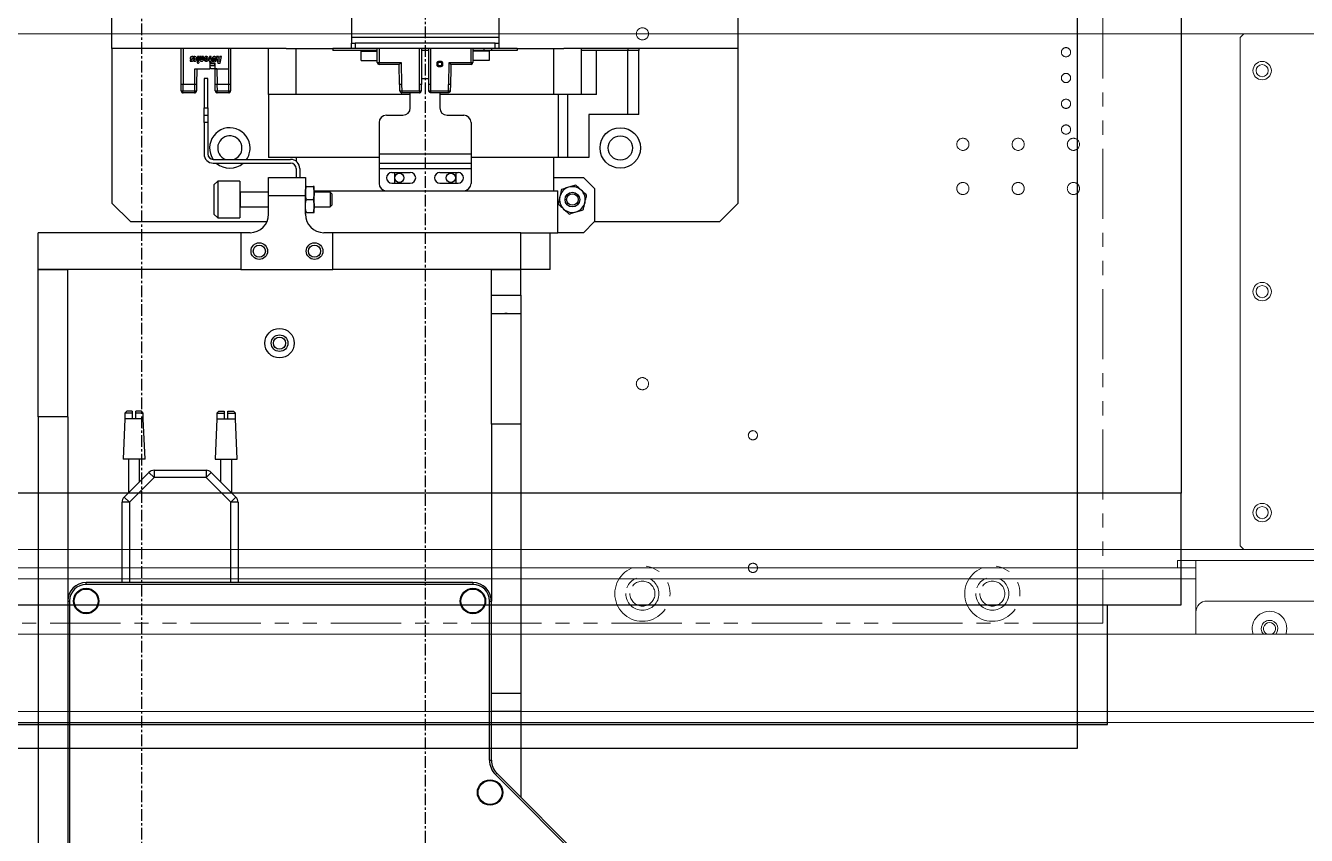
# Model space of a CAD drawing. Extents: x 500 to 100500, y -14500 to 21140.
# Drawn here: x 8482.8 to 8830.5, y -2721.7 to -2501.9 of the extents above; entities that cross this region are included whole.
import ezdxf

# ---------------------------------------------------------------- set-up
doc = ezdxf.new("R2010")
doc.units = 0
for name, pattern in [('CENTER', [10.16, 6.35, -1.27, 1.27, -1.27]), ('PHANTOM', [12.7, 6.35, -1.27, 1.27, -1.27, 1.27, -1.27]), ('SLD-Solid', [0])]:
    doc.linetypes.add(name, pattern=pattern)
doc.layers.get('0').update_dxf_attribs({"linetype": 'CONTINUOUS'})
for name, color, linetype in [('30', 111, 'CONTINUOUS'), ('Center', 1, 'CENTER'), ('D', 7, 'CONTINUOUS'), ('SLD-0', 7, 'CONTINUOUS')]:
    doc.layers.add(name, color=color, linetype=linetype)
doc.layers.add('MODEL', color=7, linetype='SLD-Solid', lineweight=15)

# ---------------------------------------------------------------- blocks, each defined once
blk = doc.blocks.new('KSLIDER')
at = {"color": 60, "linetype": 'PHANTOM', "lineweight": 18, "ltscale": 3}
for p, q in [((-53457.52, -64866.89, 21.36), (-53457.52, -65071.89, 21.36)), ((-53334.17, -64911.89, 21.36), (-53330.87, -64911.89, 21.36)), ((-53457.52, -65071.89, 21.36), (-52807.52, -65071.89, 21.36))]:
    blk.add_line(p, q, dxfattribs=at)
for centre, radius in [((-53332.52, -64911.89, 21.36), 1.65), ((-53447.52, -64916.89, 21.36), 1.25), ((-53447.52, -64923.89, 21.36), 1.25), ((-53447.52, -64930.89, 21.36), 1.25), ((-53447.52, -64937.89, 21.36), 1.25), ((-53449.52, -64941.89, 21.36), 1.65), ((-53434.52, -64941.89, 21.36), 1.65), ((-53419.52, -64941.89, 21.36), 1.65), ((-53449.52, -64953.89, 21.36), 1.65), ((-53434.52, -64953.89, 21.36), 1.65), ((-53419.52, -64953.89, 21.36), 1.65), ((-53332.52, -65006.89, 21.36), 1.65), ((-53362.52, -65020.89, 21.36), 1.25), ((-53427.52, -65063.89, 21.36), 7.5), ((-53362.52, -65056.89, 21.36), 1.25), ((-53332.52, -65063.89, 21.36), 7.5), ((-53427.52, -65063.89, 21.36), 4.5), ((-53427.52, -65063.89, 21.36), 3.4), ((-53332.52, -65063.89, 21.36), 4.5), ((-53332.52, -65063.89, 21.36), 3.4)]:
    blk.add_circle(centre, radius, dxfattribs=at)
blk = doc.blocks.new('KASDADS')
at = {"layer": 'MODEL', "color": 4}
for p, q in [((-51607.52, -66411.89, 21.36), (-51053.02, -66411.89, 21.36)), ((-51053.02, -66411.89, 21.36), (-51054.02, -66412.89, 21.36)), ((-51054.02, -66412.89, 21.36), (-51054.02, -66550.89, 21.36)), ((-51023.02, -66411.89, 21.36), (-51053.02, -66411.89, 21.36)), ((-51607.52, -66551.89, 21.36), (-51033.02, -66551.89, 21.36)), ((-51054.02, -66550.89, 21.36), (-51053.02, -66551.89, 21.36)), ((-51023.02, -66551.89, 21.36), (-51053.02, -66551.89, 21.36)), ((-51071.02, -66556.89, 21.36), (-51607.52, -66556.89, 21.36)), ((-51033.02, -66554.89, 21.36), (-51071.02, -66554.89, 21.36)), ((-51071.02, -66554.89, 21.36), (-51071.02, -66556.89, 21.36)), ((-51071.02, -66556.89, 21.36), (-51066.02, -66556.89, 21.36)), ((-51066.02, -66568.89, 21.36), (-51066.02, -66554.89, 21.36)), ((-51607.52, -66559.89, 21.36), (-51066.02, -66559.89, 21.36)), ((-50946.52, -66565.89, 21.36), (-51063.02, -66565.89, 21.36)), ((-51066.02, -66568.89, 21.36), (-51066.02, -66574.89, 21.36)), ((-53552.02, -66574.89, 21.36), (-51013.02, -66574.89, 21.36)), ((-53552.02, -66595.89, 21.36), (-51013.02, -66595.89, 21.36)), ((-53552.02, -66598.89, 21.36), (-51013.02, -66598.89, 21.36))]:
    blk.add_line(p, q, dxfattribs=at)
at = {"layer": 'MODEL', "color": 4, "elevation": 21.36, "flags": 128}
for points in [[(-51044.34, -66574.89), (-51043.94, -66574.25), (-51043.77, -66573.39)], [(-51041.56, -66574.89), (-51041.51, -66574.71), (-51041.32, -66573.39)]]:
    blk.add_lwpolyline(points, dxfattribs=at)
at = {"layer": 'MODEL', "color": 4}
for centre, radius in [((-51048.02, -66421.89, 21.36), 2.5), ((-51048.02, -66421.89, 21.36), 1.65), ((-51048.02, -66481.89, 21.36), 2.5), ((-51048.02, -66481.89, 21.36), 1.65), ((-51048.02, -66541.89, 21.36), 2.5), ((-51048.02, -66541.89, 21.36), 1.65)]:
    blk.add_circle(centre, radius, dxfattribs=at)
for centre, radius, start, end in [((-51063.02, -66568.89, 21.36), 3, 90, 180), ((-51046.02, -66573.39, 21.36), 4.7, 0, 198.6115), ((-51046.02, -66573.39, 21.36), 2.25, 0, 221.8103), ((-51046.02, -66573.39, 21.36), 1.65, 294.62, 245.38)]:
    blk.add_arc(centre, radius, start, end, dxfattribs=at)
blk = doc.blocks.new('KJA$C3C655F6F')
at = {"layer": '30', "linetype": 'Continuous', "lineweight": 25}
for p, q in [((-28.26, 291.5), (-28.26, 292)), ((76.74, 292), (-28.26, 292)), ((76.74, 291.5), (-28.26, 291.5)), ((76.74, 292), (76.74, 291.5)), ((-33.26, 287), (-32.76, 287)), ((-33.26, 287), (-33.26, 87.4)), ((-32.76, 287), (-32.76, 87.4)), ((81.24, 243.78), (81.24, 287)), ((81.24, 287), (81.74, 287)), ((81.74, 243.78), (81.74, 287)), ((81.24, 243.78), (81.74, 243.78)), ((82.85, 239.9), (83.21, 240.25)), ((159.28, 164.18), (83.21, 240.25)), ((158.92, 163.82), (82.85, 239.9))]:
    blk.add_line(p, q, dxfattribs=at)
for centre, radius in [((-28.26, 287), 3.45), ((-28.26, 287), 3.25), ((76.74, 287), 3.45), ((76.74, 287), 3.25), ((81.38, 235), 3.45), ((81.38, 235), 3.25)]:
    blk.add_circle(centre, radius, dxfattribs=at)
for centre, radius, start, end in [((-28.26, 287), 5, 90, 180), ((-28.26, 287), 4.5, 90, 180), ((76.74, 287), 5, 0, 90), ((76.74, 287), 4.5, 0, 90), ((86.74, 243.78), 5.5, 180, 225), ((86.74, 243.78), 5, 180, 225)]:
    blk.add_arc(centre, radius, start, end, dxfattribs=at)
blk = doc.blocks.new('KJ특성 TURN')
at = {"layer": 'Center', "ltscale": 0.5}
for p, q in [((9197.78, -70811.09), (9197.78, -71397.09)), ((9120.78, -70830.59), (9120.78, -71399.09))]:
    blk.add_line(p, q, dxfattribs=at)
at = {"layer": 'SLD-0'}
for p, q in [((9177.78, -70930.09), (9177.78, -70941.09)), ((9217.78, -70930.09), (9217.78, -70941.09)), ((9112.78, -70944.09), (9112.78, -70931.09)), ((9282.78, -70944.09), (9282.78, -70931.09)), ((9217.78, -70941.09), (9177.78, -70941.09)), ((9177.78, -70941.09), (9177.78, -70942.59)), ((9217.78, -70941.09), (9217.78, -70942.59)), ((9112.78, -70944.09), (9112.78, -70986.09)), ((9160.09, -70944.09), (9112.78, -70944.09)), ((9131.58, -70953.89), (9131.58, -70944.09)), ((9132.08, -70944.09), (9132.08, -70953.89)), ((9144.48, -70949.59), (9144.48, -70944.09)), ((9144.98, -70944.09), (9144.98, -70953.89)), ((9155.28, -70956.59), (9155.28, -70944.09)), ((9160.09, -70944.09), (9162.78, -70944.09)), ((9162.78, -70956.59), (9162.78, -70944.09)), ((9162.78, -70944.09), (9172.78, -70944.09)), ((9177.78, -70944.09), (9172.78, -70944.09)), ((9172.78, -70944.09), (9172.78, -70944.59)), ((9184.78, -70944.59), (9172.78, -70944.59)), ((9177.78, -70944.09), (9177.78, -70942.59)), ((9177.78, -70942.59), (9178.78, -70942.59)), ((9178.78, -70944.09), (9177.78, -70944.09)), ((9178.78, -70942.59), (9178.78, -70944.09)), ((9216.78, -70942.59), (9178.78, -70942.59)), ((9216.78, -70944.09), (9178.78, -70944.09)), ((9184.78, -70947.89), (9184.78, -70944.09)), ((9185.28, -70944.09), (9185.28, -70947.89)), ((9196.28, -70953.89), (9196.28, -70944.09)), ((9196.78, -70944.09), (9196.78, -70953.89)), ((9198.78, -70944.59), (9196.78, -70944.59)), ((9198.78, -70949.59), (9198.78, -70944.09)), ((9199.28, -70944.09), (9199.28, -70953.89)), ((9210.28, -70947.89), (9210.28, -70944.09)), ((9210.78, -70944.09), (9210.78, -70947.89)), ((9222.78, -70944.59), (9210.78, -70944.59)), ((9213.8, -70944.59), (9213.8, -70944.09)), ((9215.8, -70944.09), (9215.8, -70944.59)), ((9216.78, -70944.09), (9216.78, -70942.59)), ((9216.78, -70942.59), (9217.78, -70942.59)), ((9217.78, -70944.09), (9216.78, -70944.09)), ((9217.78, -70942.59), (9217.78, -70944.09)), ((9222.78, -70944.09), (9217.78, -70944.09)), ((9222.78, -70944.09), (9222.78, -70944.59)), ((9222.78, -70944.09), (9232.78, -70944.09)), ((9232.78, -70956.59), (9232.78, -70944.09)), ((9232.78, -70944.09), (9235.48, -70944.09)), ((9282.78, -70944.09), (9235.48, -70944.09)), ((9240.28, -70956.59), (9240.28, -70944.09)), ((9244.28, -70944.59), (9240.28, -70944.59)), ((9244.28, -70956.59), (9244.28, -70944.59)), ((9252.78, -70944.59), (9244.28, -70944.59)), ((9252.78, -70944.09), (9252.78, -70944.59)), ((9252.78, -70961.99), (9252.78, -70944.59)), ((9255.78, -70944.59), (9252.78, -70944.59)), ((9255.78, -70944.09), (9255.78, -70944.59)), ((9255.78, -70961.99), (9255.78, -70944.59)), ((9282.78, -70986.09), (9282.78, -70944.09)), ((9134.04, -70947.18), (9134.04, -70947.51)), ((9134.9, -70946.7), (9134.9, -70946.32)), ((9135.05, -70946.29), (9135.05, -70946.71)), ((9135.05, -70947.11), (9135.05, -70947.51)), ((9135.96, -70946.29), (9135.96, -70947.47)), ((9136.41, -70946.29), (9135.96, -70946.29)), ((9135.96, -70947.47), (9136.41, -70947.47)), ((9136.41, -70947.47), (9136.41, -70946.29)), ((9137.03, -70946.29), (9136.58, -70946.29)), ((9136.58, -70946.29), (9136.58, -70946.98)), ((9137.03, -70946.91), (9137.03, -70946.29)), ((9137.66, -70946.29), (9137.21, -70946.29)), ((9137.21, -70946.29), (9137.21, -70946.91)), ((9137.66, -70946.98), (9137.66, -70946.29)), ((9139.22, -70947.11), (9139.04, -70947.11)), ((9139.04, -70947.11), (9139.04, -70947.47)), ((9139.04, -70947.47), (9139.22, -70947.47)), ((9139.67, -70946.29), (9139.22, -70946.29)), ((9139.22, -70946.29), (9139.22, -70947.11)), ((9139.22, -70947.47), (9139.22, -70947.79)), ((9139.22, -70947.79), (9139.67, -70947.79)), ((9139.39, -70948.09), (9139.37, -70949.59)), ((9140.77, -70948.09), (9139.39, -70948.09)), ((9139.39, -70948.19), (9139.47, -70948.19)), ((9139.47, -70948.19), (9140.7, -70948.19)), ((9139.48, -70948.69), (9139.47, -70948.19)), ((9139.67, -70947.11), (9139.67, -70946.29)), ((9139.85, -70947.11), (9139.67, -70947.11)), ((9139.67, -70947.79), (9139.67, -70947.47)), ((9139.67, -70947.47), (9139.85, -70947.47)), ((9139.85, -70947.47), (9139.85, -70947.11)), ((9140.03, -70946.79), (9140.03, -70947.48)), ((9140.03, -70947.48), (9140.48, -70947.48)), ((9140.48, -70947.48), (9140.48, -70946.85)), ((9140.66, -70946.85), (9140.66, -70947.48)), ((9140.66, -70947.48), (9141.11, -70947.48)), ((9140.69, -70948.69), (9140.7, -70948.19)), ((9140.7, -70948.19), (9140.77, -70948.19)), ((9140.78, -70949.59), (9140.77, -70948.09)), ((9141.11, -70947.48), (9141.11, -70946.79)), ((9141.66, -70946.29), (9141.17, -70946.29)), ((9141.17, -70946.29), (9141.54, -70948.03)), ((9141.54, -70948.03), (9142.12, -70948.03)), ((9141.69, -70946.51), (9141.66, -70946.29)), ((9142.01, -70946.51), (9141.69, -70946.51)), ((9141.75, -70946.88), (9141.8, -70947.29)), ((9141.95, -70946.88), (9141.75, -70946.88)), ((9141.83, -70947.62), (9141.84, -70947.62)), ((9141.88, -70947.29), (9141.95, -70946.88)), ((9142.05, -70946.29), (9142.01, -70946.51)), ((9142.53, -70946.29), (9142.05, -70946.29)), ((9142.12, -70948.03), (9142.53, -70946.29)), ((9180.43, -70944.84), (9184.78, -70944.84)), ((9180.43, -70947.34), (9180.43, -70944.84)), ((9180.43, -70947.34), (9184.78, -70947.34)), ((9184.78, -70947.89), (9185.28, -70947.89)), ((9185.28, -70947.89), (9191.28, -70947.89)), ((9185.28, -70948.39), (9185.28, -70947.89)), ((9191.28, -70947.89), (9191.38, -70953.89)), ((9201.06, -70948.62), (9201.06, -70947.96)), ((9201.26, -70947.96), (9201.06, -70947.96)), ((9201.26, -70947.96), (9201.26, -70948.62)), ((9201.29, -70947.99), (9201.26, -70947.96)), ((9201.29, -70948.59), (9201.29, -70947.99)), ((9201.46, -70947.56), (9202.11, -70947.56)), ((9201.46, -70947.76), (9201.46, -70947.56)), ((9202.11, -70947.76), (9201.46, -70947.76)), ((9201.46, -70947.76), (9201.48, -70947.79)), ((9201.48, -70947.79), (9202.08, -70947.79)), ((9202.08, -70947.79), (9202.11, -70947.76)), ((9202.11, -70947.76), (9202.11, -70947.56)), ((9202.31, -70947.96), (9202.28, -70947.99)), ((9202.28, -70947.99), (9202.28, -70948.59)), ((9202.51, -70947.96), (9202.31, -70947.96)), ((9202.31, -70948.62), (9202.31, -70947.96)), ((9202.51, -70947.96), (9202.51, -70948.62)), ((9204.19, -70953.89), (9204.29, -70947.89)), ((9204.29, -70947.89), (9210.28, -70947.89)), ((9210.28, -70947.89), (9210.78, -70947.89)), ((9210.28, -70947.89), (9210.28, -70948.39)), ((9215.14, -70944.84), (9210.78, -70944.84)), ((9215.14, -70947.34), (9210.78, -70947.34)), ((9215.14, -70944.84), (9215.14, -70947.34)), ((9135.25, -70953.89), (9135.28, -70949.59)), ((9135.28, -70949.59), (9139.37, -70949.59)), ((9135.78, -70949.59), (9135.75, -70953.89)), ((9139.48, -70949.09), (9139.38, -70949.09)), ((9139.48, -70948.69), (9140.69, -70948.69)), ((9140.68, -70949.59), (9139.49, -70949.59)), ((9140.78, -70949.09), (9140.68, -70949.09)), ((9140.78, -70949.59), (9140.68, -70949.59)), ((9141.28, -70949.59), (9140.78, -70949.59)), ((9140.78, -70949.59), (9141.28, -70949.59)), ((9140.82, -70953.89), (9140.78, -70949.59)), ((9140.78, -70949.59), (9140.78, -70949.59)), ((9141.28, -70949.59), (9144.48, -70949.59)), ((9141.28, -70949.59), (9141.32, -70953.89)), ((9144.48, -70953.89), (9144.48, -70949.59)), ((9190.78, -70948.39), (9185.28, -70948.39)), ((9190.88, -70953.89), (9190.78, -70948.39)), ((9198.78, -70953.89), (9198.78, -70949.59)), ((9201.26, -70948.62), (9201.06, -70948.62)), ((9201.26, -70948.62), (9201.29, -70948.59)), ((9201.49, -70948.79), (9201.46, -70948.82)), ((9201.46, -70949.02), (9201.46, -70948.82)), ((9201.46, -70948.82), (9202.11, -70948.82)), ((9202.11, -70949.02), (9201.46, -70949.02)), ((9202.08, -70948.79), (9201.49, -70948.79)), ((9202.11, -70948.82), (9202.08, -70948.79)), ((9202.11, -70949.02), (9202.11, -70948.82)), ((9202.28, -70948.59), (9202.31, -70948.62)), ((9202.51, -70948.62), (9202.31, -70948.62)), ((9204.76, -70949.59), (9204.69, -70953.89)), ((9204.78, -70948.39), (9204.76, -70949.59)), ((9210.28, -70948.39), (9204.78, -70948.39)), ((9132.08, -70953.89), (9131.58, -70953.89)), ((9131.58, -70955.59), (9131.58, -70953.89)), ((9132.05, -70953.89), (9132.05, -70955.59)), ((9135.25, -70953.89), (9132.08, -70953.89)), ((9135.26, -70955.59), (9135.28, -70953.89)), ((9135.75, -70953.89), (9135.73, -70955.59)), ((9138.78, -70952.19), (9137.78, -70952.19)), ((9137.78, -70952.19), (9137.78, -70960.19)), ((9138.78, -70960.19), (9138.78, -70952.19)), ((9140.84, -70955.59), (9140.82, -70953.89)), ((9141.29, -70953.89), (9141.31, -70955.59)), ((9144.48, -70953.89), (9141.32, -70953.89)), ((9144.98, -70953.89), (9144.48, -70953.89)), ((9144.51, -70955.59), (9144.51, -70953.89)), ((9144.98, -70953.89), (9144.98, -70955.59)), ((9190.96, -70955.6), (9190.93, -70953.89)), ((9191.38, -70953.89), (9191.4, -70953.89)), ((9191.4, -70953.89), (9191.43, -70955.59)), ((9196.26, -70953.89), (9196.28, -70953.89)), ((9196.26, -70955.59), (9196.26, -70953.89)), ((9196.78, -70953.89), (9196.28, -70953.89)), ((9196.73, -70953.89), (9196.73, -70955.59)), ((9196.78, -70952.19), (9198.78, -70952.19)), ((9199.28, -70953.89), (9198.78, -70953.89)), ((9198.83, -70955.59), (9198.83, -70953.89)), ((9199.28, -70953.89), (9199.3, -70953.89)), ((9199.3, -70953.89), (9199.3, -70955.59)), ((9204.14, -70955.59), (9204.17, -70953.89)), ((9204.17, -70953.89), (9204.19, -70953.89)), ((9204.64, -70953.89), (9204.61, -70955.6)), ((9131.58, -70955.59), (9132.05, -70955.59)), ((9132.05, -70955.59), (9135.26, -70955.59)), ((9135.23, -70956.09), (9132.08, -70956.09)), ((9135.26, -70955.59), (9135.73, -70955.59)), ((9135.73, -70955.59), (9135.73, -70955.59)), ((9140.84, -70955.59), (9141.31, -70955.59)), ((9140.84, -70955.59), (9140.84, -70955.59)), ((9141.31, -70955.59), (9144.51, -70955.59)), ((9144.48, -70956.09), (9141.34, -70956.09)), ((9144.51, -70955.59), (9144.98, -70955.59)), ((9155.28, -70956.59), (9155.28, -70973.69)), ((9162.78, -70956.59), (9155.28, -70956.59)), ((9193.78, -70956.59), (9162.78, -70956.59)), ((9190.96, -70955.6), (9191.43, -70955.59)), ((9190.96, -70955.6), (9190.96, -70955.6)), ((9190.96, -70955.6), (9190.96, -70955.6)), ((9191.43, -70955.59), (9196.26, -70955.59)), ((9196.23, -70956.09), (9191.46, -70956.09)), ((9193.78, -70960.19), (9193.78, -70956.09)), ((9196.26, -70955.59), (9196.73, -70955.59)), ((9198.83, -70955.59), (9199.3, -70955.59)), ((9199.3, -70955.59), (9204.14, -70955.59)), ((9204.11, -70956.09), (9199.33, -70956.09)), ((9201.78, -70956.09), (9201.78, -70960.19)), ((9232.78, -70956.59), (9201.78, -70956.59)), ((9204.14, -70955.59), (9204.61, -70955.6)), ((9204.61, -70955.6), (9204.61, -70955.6)), ((9204.61, -70955.6), (9204.61, -70955.6)), ((9240.28, -70956.59), (9232.78, -70956.59)), ((9233.89, -70956.59), (9233.89, -70973.69)), ((9236.44, -70956.59), (9236.44, -70973.69)), ((9244.28, -70956.59), (9240.28, -70956.59)), ((9137.78, -70960.19), (9138.78, -70960.19)), ((9137.78, -70962.19), (9137.78, -70960.19)), ((9137.78, -70962.19), (9138.78, -70962.19)), ((9137.78, -70964.19), (9137.78, -70962.19)), ((9138.78, -70960.19), (9138.78, -70962.19)), ((9138.78, -70962.19), (9138.78, -70964.19)), ((9187.28, -70962.19), (9191.78, -70962.19)), ((9203.78, -70962.19), (9208.28, -70962.19)), ((9252.78, -70961.99), (9242.28, -70961.99)), ((9242.28, -70961.99), (9242.28, -70973.69)), ((9255.78, -70961.99), (9252.78, -70961.99)), ((9137.78, -70964.19), (9137.78, -70972.69)), ((9138.78, -70964.19), (9137.78, -70964.19)), ((9138.78, -70964.19), (9138.78, -70972.69)), ((9185.28, -70964.19), (9185.28, -70972.69)), ((9210.28, -70964.19), (9210.28, -70972.69)), ((9140.28, -70974.19), (9161.28, -70974.19)), ((9140.28, -70975.19), (9161.28, -70975.19)), ((9185.28, -70973.69), (9155.28, -70973.69)), ((9162.78, -70973.69), (9162.78, -70974.69)), ((9185.28, -70972.69), (9210.28, -70972.69)), ((9185.28, -70972.69), (9185.28, -70975.19)), ((9185.28, -70975.19), (9210.28, -70975.19)), ((9185.28, -70975.19), (9185.28, -70976.69)), ((9210.28, -70972.69), (9210.28, -70975.19)), ((9233.89, -70973.69), (9210.28, -70973.69)), ((9210.28, -70975.19), (9210.28, -70976.69)), ((9232.78, -70982.69), (9232.78, -70973.69)), ((9236.44, -70973.69), (9233.89, -70973.69)), ((9242.28, -70973.69), (9236.44, -70973.69)), ((9155.28, -70979.09), (9165.28, -70979.09)), ((9155.28, -70984.09), (9155.28, -70979.09)), ((9162.78, -70976.69), (9162.78, -70979.09)), ((9163.78, -70976.69), (9163.78, -70979.09)), ((9165.28, -70979.09), (9165.28, -70984.09)), ((9185.28, -70976.69), (9210.28, -70976.69)), ((9185.28, -70976.69), (9185.28, -70980.69)), ((9188.78, -70977.74), (9193.78, -70977.74)), ((9189.48, -70977.74), (9189.48, -70980.64)), ((9201.78, -70977.74), (9206.78, -70977.74)), ((9206.09, -70977.74), (9206.09, -70980.64)), ((9210.28, -70976.69), (9210.28, -70980.69)), ((9232.78, -70979.09), (9240.78, -70979.09)), ((9243.78, -70982.09), (9240.78, -70979.09)), ((9141.48, -70980.09), (9140.48, -70981.09)), ((9140.48, -70981.09), (9140.48, -70989.09)), ((9147.48, -70980.09), (9141.48, -70980.09)), ((9141.48, -70980.09), (9141.48, -70990.09)), ((9147.48, -70980.09), (9147.48, -70990.09)), ((9165.6, -70981.59), (9167.37, -70981.59)), ((9167.68, -70983.34), (9167.68, -70981.59)), ((9167.68, -70982.69), (9187.28, -70982.69)), ((9187.28, -70982.69), (9189.36, -70982.69)), ((9188.78, -70980.64), (9193.78, -70980.64)), ((9189.36, -70982.69), (9206.21, -70982.69)), ((9201.78, -70980.64), (9206.78, -70980.64)), ((9206.21, -70982.69), (9208.28, -70982.69)), ((9208.28, -70982.69), (9233.78, -70982.69)), ((9233.78, -70994.09), (9233.78, -70982.69)), ((9243.78, -70982.09), (9243.78, -70991.09)), ((9112.78, -70986.09), (9117.78, -70991.09)), ((9155.28, -70983.09), (9147.58, -70983.09)), ((9147.58, -70983.09), (9147.58, -70987.09)), ((9155.28, -70989.09), (9155.28, -70984.09)), ((9165.28, -70984.09), (9155.28, -70984.09)), ((9165.28, -70989.09), (9165.28, -70984.09)), ((9165.6, -70985.09), (9167.37, -70985.09)), ((9172.05, -70983.09), (9167.68, -70983.09)), ((9167.68, -70986.84), (9167.68, -70983.34)), ((9172.48, -70983.52), (9172.05, -70983.09)), ((9172.05, -70983.09), (9172.05, -70987.09)), ((9172.48, -70983.52), (9172.48, -70986.66)), ((9277.78, -70991.09), (9282.78, -70986.09)), ((9140.48, -70989.09), (9141.48, -70990.09)), ((9147.58, -70987.09), (9155.28, -70987.09)), ((9165.6, -70988.59), (9167.37, -70988.59)), ((9167.68, -70988.59), (9167.68, -70986.84)), ((9167.68, -70987.09), (9172.05, -70987.09)), ((9172.05, -70987.09), (9172.48, -70986.66)), ((9117.78, -70991.09), (9154.87, -70991.09)), ((9141.48, -70990.09), (9147.48, -70990.09)), ((9240.78, -70994.09), (9243.78, -70991.09)), ((9243.78, -70991.09), (9277.78, -70991.09)), ((9092.78, -71004.09), (9092.78, -70994.09)), ((9147.78, -70994.09), (9092.78, -70994.09)), ((9147.78, -70994.09), (9147.78, -71004.09)), ((9150.28, -70994.09), (9147.78, -70994.09)), ((9172.78, -70994.09), (9170.28, -70994.09)), ((9172.78, -71004.09), (9172.78, -70994.09)), ((9223.78, -70994.09), (9172.78, -70994.09)), ((9223.78, -70994.09), (9233.78, -70994.09)), ((9223.78, -71004.09), (9223.78, -70994.09)), ((9231.78, -71004.09), (9231.78, -70994.09)), ((9240.78, -70994.09), (9233.78, -70994.09)), ((9147.78, -71004.09), (9092.78, -71004.09)), ((9092.78, -71044.09), (9092.78, -71004.09)), ((9092.78, -71004.09), (9100.78, -71004.09)), ((9100.78, -71044.09), (9100.78, -71004.09)), ((9147.78, -71004.09), (9172.78, -71004.09)), ((9223.78, -71004.09), (9172.78, -71004.09)), ((9215.78, -71004.09), (9223.78, -71004.09)), ((9215.78, -71011.09), (9215.78, -71004.09)), ((9231.78, -71004.09), (9223.78, -71004.09)), ((9223.78, -71011.09), (9223.78, -71004.09)), ((9215.78, -71011.09), (9223.78, -71011.09)), ((9215.78, -71016.09), (9215.78, -71011.09)), ((9223.78, -71011.09), (9223.78, -71016.09)), ((9219.14, -71016.09), (9215.78, -71016.09)), ((9215.78, -71046.09), (9215.78, -71016.09)), ((9220.42, -71016.09), (9219.14, -71016.09)), ((9223.78, -71016.09), (9220.42, -71016.09)), ((9223.78, -71016.09), (9223.78, -71046.09)), ((9100.78, -71044.09), (9092.78, -71044.09)), ((9092.78, -71044.09), (9092.78, -71239.09)), ((9100.78, -71044.09), (9100.78, -71094.09)), ((9116.28, -71044.59), (9115.8, -71055.59)), ((9116.78, -71042.59), (9116.28, -71043.09)), ((9116.28, -71043.09), (9116.28, -71044.59)), ((9118.28, -71043.09), (9116.28, -71043.09)), ((9118.28, -71044.59), (9116.28, -71044.59)), ((9118.28, -71042.59), (9116.78, -71042.59)), ((9118.28, -71042.59), (9118.28, -71043.09)), ((9118.28, -71043.09), (9118.28, -71044.59)), ((9119.28, -71044.59), (9118.28, -71044.59)), ((9120.78, -71042.59), (9119.28, -71042.59)), ((9119.28, -71043.09), (9119.28, -71042.59)), ((9121.28, -71043.09), (9119.28, -71043.09)), ((9119.28, -71044.59), (9119.28, -71043.09)), ((9121.28, -71044.59), (9119.28, -71044.59)), ((9121.28, -71043.09), (9120.78, -71042.59)), ((9121.28, -71044.59), (9121.28, -71043.09)), ((9121.76, -71055.59), (9121.28, -71044.59)), ((9141.28, -71044.59), (9140.8, -71055.59)), ((9141.78, -71042.59), (9141.28, -71043.09)), ((9141.28, -71043.09), (9141.28, -71044.59)), ((9141.28, -71043.09), (9143.28, -71043.09)), ((9141.28, -71044.59), (9143.28, -71044.59)), ((9141.78, -71042.59), (9143.28, -71042.59)), ((9143.28, -71042.59), (9143.28, -71043.09)), ((9143.28, -71043.09), (9143.28, -71044.59)), ((9143.28, -71044.59), (9144.28, -71044.59)), ((9144.28, -71042.59), (9145.78, -71042.59)), ((9144.28, -71043.09), (9144.28, -71042.59)), ((9144.28, -71043.09), (9146.28, -71043.09)), ((9144.28, -71044.59), (9144.28, -71043.09)), ((9144.28, -71044.59), (9146.28, -71044.59)), ((9146.28, -71043.09), (9145.78, -71042.59)), ((9146.28, -71044.59), (9146.28, -71043.09)), ((9146.76, -71055.59), (9146.28, -71044.59)), ((9223.78, -71046.09), (9215.78, -71046.09)), ((9215.78, -71046.09), (9215.78, -71094.09)), ((9223.78, -71046.09), (9223.78, -71119.09)), ((9121.76, -71055.59), (9115.8, -71055.59)), ((9117.28, -71055.59), (9117.28, -71064.71)), ((9120.28, -71061.71), (9120.28, -71055.59)), ((9140.8, -71055.59), (9146.76, -71055.59)), ((9142.28, -71055.59), (9142.28, -71061.71)), ((9145.28, -71064.71), (9145.28, -71055.59)), ((9116.11, -71065.88), (9122.82, -71059.18)), ((9124.23, -71060.59), (9122.82, -71059.18)), ((9124.23, -71058.59), (9138.33, -71058.59)), ((9124.23, -71058.59), (9124.23, -71060.59)), ((9138.33, -71058.59), (9138.33, -71060.59)), ((9139.74, -71059.18), (9138.33, -71060.59)), ((9139.74, -71059.18), (9146.44, -71065.88)), ((9124.23, -71060.59), (9117.53, -71067.29)), ((9138.33, -71060.59), (9124.23, -71060.59)), ((9145.03, -71067.29), (9138.33, -71060.59)), ((9117.53, -71067.29), (9116.11, -71065.88)), ((9146.44, -71065.88), (9145.03, -71067.29)), ((9117.53, -71067.29), (9115.53, -71067.29)), ((9115.53, -71089.09), (9115.53, -71067.29)), ((9117.53, -71067.29), (9117.53, -71089.09)), ((9147.03, -71067.29), (9145.03, -71067.29)), ((9145.03, -71089.09), (9145.03, -71067.29)), ((9147.03, -71067.29), (9147.03, -71089.09)), ((9215.78, -71119.09), (9223.78, -71119.09)), ((9223.78, -71119.09), (9223.78, -71124.09)), ((9223.78, -71124.09), (9215.78, -71124.09)), ((9223.78, -71124.09), (9223.78, -71147.38))]:
    blk.add_line(p, q, dxfattribs=at)
for centre, radius in [((9250.78, -70971.09), 5.5), ((9250.78, -70971.09), 3.3), ((9190.78, -70979.19), 1.25), ((9204.78, -70979.19), 1.25), ((9237.78, -70985.09), 2), ((9237.78, -70985.09), 1.57), ((9152.78, -70999.09), 2.25), ((9167.78, -70999.09), 2.25), ((9152.78, -70999.09), 1.65), ((9167.78, -70999.09), 1.65), ((9158.28, -71024.09), 4), ((9158.28, -71024.09), 2.25), ((9158.28, -71024.09), 1.65)]:
    blk.add_circle(centre, radius, dxfattribs=at)
for centre, radius, start, end in [((9185.28, -70947.89), 0.5, 180, 270), ((9210.28, -70947.89), 0.5, 270, 0), ((9135.5, -70942.13), 13.47, 269.0002, 270.9998), ((9141.07, -70942.13), 13.47, 269.0002, 270.9998), ((9191.19, -70948.86), 6.74, 268.0017, 271.9983), ((9204.37, -70948.86), 6.74, 268.0017, 271.9983), ((9187.28, -70964.19), 2, 90, 180), ((9191.78, -70960.19), 2, 270, 0), ((9203.78, -70960.19), 2, 180, 270), ((9208.28, -70964.19), 2, 0, 90), ((9144.78, -70971.09), 5.5, 0, 214.2997), ((9144.78, -70971.09), 3.3, 0, 249.95), ((9144.78, -70971.09), 3.3, 290.05, 0), ((9144.78, -70971.09), 5.5, 325.6923, 0), ((9140.28, -70972.69), 2.5, 180, 270), ((9140.28, -70972.69), 1.5, 180, 270), ((9144.78, -70971.09), 5.5, 228.1982, 311.8018), ((9161.28, -70976.69), 2.5, 0, 90), ((9161.28, -70976.69), 1.5, 0, 90), ((9188.78, -70979.19), 1.45, 90, 270), ((9193.78, -70979.19), 1.45, 270, 90), ((9201.78, -70979.19), 1.45, 90, 270), ((9206.78, -70979.19), 1.45, 270, 90), ((9147.58, -70982.99), 0.1, 180, 270), ((9187.28, -70980.69), 2, 180, 270), ((9208.28, -70980.69), 2, 270, 0), ((9237.78, -70985.09), 3.5, 107.2691, 167.2691), ((9237.78, -70985.09), 3.5, 47.2691, 107.2691), ((9237.78, -70985.09), 3.5, 347.2691, 47.2691), ((9237.78, -70985.09), 3.5, 167.2691, 227.2691), ((9237.78, -70985.09), 3.5, 287.2691, 347.2691), ((9147.58, -70987.19), 0.1, 90, 180), ((9150.28, -70989.09), 5, 270, 0), ((9170.28, -70989.09), 5, 180, 270), ((9237.78, -70985.09), 3.5, 227.2691, 287.2691), ((9219.78, -71018.09), 2.1, 72.2472, 107.7528), ((9124.23, -71060.59), 2, 90, 135), ((9138.33, -71060.59), 2, 45, 90), ((9117.53, -71067.29), 2, 135, 180), ((9145.03, -71067.29), 2, 0, 45)]:
    blk.add_arc(centre, radius, start, end, dxfattribs=at)
for points, knots in [([(9134.9, -70946.32), (9134.82, -70946.3), (9134.67, -70946.25), (9134.44, -70946.26), (9134.26, -70946.32), (9134.13, -70946.41), (9134.06, -70946.53), (9134.03, -70946.66), (9134.04, -70946.8), (9134.12, -70946.92), (9134.22, -70946.99), (9134.3, -70947.03), (9134.36, -70947.07), (9134.38, -70947.12), (9134.38, -70947.15), (9134.38, -70947.16), (9134.37, -70947.17), (9134.36, -70947.18), (9134.34, -70947.2), (9134.28, -70947.21), (9134.18, -70947.21), (9134.1, -70947.19), (9134.04, -70947.18)], [0, 0, 0, 0, 0.120836, 0.228688, 0.323862, 0.389016, 0.45265, 0.52078, 0.582491, 0.652814, 0.715538, 0.753528, 0.786181, 0.815485, 0.824326, 0.829115, 0.83382, 0.841199, 0.84946, 0.881102, 0.922792, 1, 1, 1, 1]), ([(9134.04, -70947.51), (9134.12, -70947.53), (9134.26, -70947.56), (9134.48, -70947.56), (9134.66, -70947.52), (9134.8, -70947.44), (9134.88, -70947.34), (9134.91, -70947.21), (9134.89, -70947.08), (9134.84, -70946.97), (9134.76, -70946.9), (9134.67, -70946.84), (9134.6, -70946.8), (9134.56, -70946.76), (9134.55, -70946.74), (9134.54, -70946.72), (9134.55, -70946.71), (9134.55, -70946.69), (9134.56, -70946.68), (9134.59, -70946.66), (9134.66, -70946.65), (9134.77, -70946.66), (9134.85, -70946.69), (9134.9, -70946.7)], [0, 0, 0, 0, 0.112104, 0.218377, 0.314049, 0.377926, 0.437429, 0.499641, 0.563199, 0.621474, 0.673704, 0.721937, 0.774528, 0.790434, 0.804485, 0.81172, 0.817759, 0.823289, 0.831732, 0.841014, 0.876035, 0.921194, 1, 1, 1, 1]), ([(9135.05, -70947.51), (9135.1, -70947.52), (9135.21, -70947.54), (9135.38, -70947.52), (9135.54, -70947.47), (9135.66, -70947.37), (9135.76, -70947.25), (9135.82, -70947.09), (9135.83, -70946.91), (9135.82, -70946.72), (9135.76, -70946.57), (9135.68, -70946.45), (9135.56, -70946.35), (9135.4, -70946.29), (9135.23, -70946.27), (9135.11, -70946.28), (9135.05, -70946.29)], [0, 0, 0, 0, 0.069305, 0.144153, 0.221508, 0.281349, 0.344892, 0.416119, 0.500229, 0.582486, 0.651803, 0.713296, 0.771311, 0.847672, 0.924546, 1, 1, 1, 1]), ([(9135.05, -70946.71), (9135.09, -70946.71), (9135.17, -70946.7), (9135.26, -70946.74), (9135.32, -70946.78), (9135.35, -70946.81), (9135.36, -70946.85), (9135.37, -70946.88), (9135.37, -70946.93), (9135.37, -70946.98), (9135.35, -70947.04), (9135.31, -70947.08), (9135.25, -70947.12), (9135.16, -70947.13), (9135.09, -70947.12), (9135.05, -70947.11)], [0, 0, 0, 0, 0.13961, 0.262616, 0.318872, 0.373272, 0.409834, 0.44774, 0.488105, 0.570529, 0.638489, 0.698684, 0.756756, 0.876504, 1, 1, 1, 1]), ([(9136.42, -70947.84), (9136.42, -70947.8), (9136.41, -70947.74), (9136.36, -70947.66), (9136.28, -70947.6), (9136.18, -70947.59), (9136.08, -70947.61), (9136, -70947.66), (9135.95, -70947.74), (9135.94, -70947.81), (9135.94, -70947.84)], [0, 0, 0, 0, 0.127917, 0.250554, 0.373021, 0.500321, 0.627454, 0.750239, 0.873292, 1, 1, 1, 1]), ([(9135.94, -70947.84), (9135.94, -70947.87), (9135.95, -70947.94), (9136.01, -70948.02), (9136.09, -70948.07), (9136.18, -70948.09), (9136.28, -70948.07), (9136.36, -70948.01), (9136.41, -70947.93), (9136.42, -70947.87), (9136.42, -70947.84)], [0, 0, 0, 0, 0.1280772, 0.2511284, 0.3748003, 0.5030987, 0.6294187, 0.7513499, 0.8741007, 1, 1, 1, 1]), ([(9136.58, -70946.98), (9136.58, -70947.05), (9136.59, -70947.19), (9136.69, -70947.36), (9136.82, -70947.45), (9136.96, -70947.49), (9137.14, -70947.51), (9137.34, -70947.49), (9137.5, -70947.4), (9137.6, -70947.27), (9137.65, -70947.13), (9137.66, -70947.03), (9137.66, -70946.98)], [0, 0, 0, 0, 0.1313063, 0.2451121, 0.3210304, 0.4038841, 0.4987579, 0.6311135, 0.7456131, 0.8210839, 0.9036959, 1, 1, 1, 1]), ([(9137.21, -70946.91), (9137.21, -70946.94), (9137.21, -70947), (9137.2, -70947.06), (9137.18, -70947.1), (9137.16, -70947.11), (9137.14, -70947.12), (9137.12, -70947.12), (9137.09, -70947.12), (9137.07, -70947.11), (9137.05, -70947.09), (9137.04, -70947.06), (9137.03, -70947), (9137.03, -70946.94), (9137.03, -70946.91)], [0, 0, 0, 0, 0.185025, 0.313861, 0.362159, 0.4054, 0.449935, 0.501686, 0.552954, 0.596615, 0.639368, 0.687775, 0.816775, 1, 1, 1, 1]), ([(9138.38, -70946.26), (9138.32, -70946.27), (9138.21, -70946.28), (9138.06, -70946.34), (9137.92, -70946.47), (9137.83, -70946.66), (9137.8, -70946.9), (9137.83, -70947.14), (9137.92, -70947.33), (9138.06, -70947.45), (9138.21, -70947.52), (9138.32, -70947.53), (9138.38, -70947.54)], [0, 0, 0, 0, 0.093417, 0.175513, 0.253196, 0.371861, 0.500055, 0.628225, 0.746842, 0.8245, 0.906584, 1, 1, 1, 1]), ([(9138.38, -70946.63), (9138.36, -70946.63), (9138.33, -70946.63), (9138.28, -70946.65), (9138.25, -70946.68), (9138.22, -70946.74), (9138.2, -70946.81), (9138.19, -70946.9), (9138.2, -70946.99), (9138.22, -70947.06), (9138.25, -70947.11), (9138.28, -70947.14), (9138.33, -70947.17), (9138.36, -70947.17), (9138.38, -70947.17)], [0, 0, 0, 0, 0.073274, 0.136129, 0.19495, 0.254071, 0.377534, 0.500161, 0.622726, 0.746056, 0.805115, 0.863892, 0.926728, 1, 1, 1, 1]), ([(9138.38, -70947.54), (9138.44, -70947.53), (9138.55, -70947.52), (9138.7, -70947.45), (9138.83, -70947.33), (9138.93, -70947.14), (9138.96, -70946.9), (9138.93, -70946.66), (9138.83, -70946.47), (9138.7, -70946.34), (9138.55, -70946.28), (9138.44, -70946.27), (9138.38, -70946.26)], [0, 0, 0, 0, 0.093448, 0.175524, 0.253161, 0.371761, 0.499945, 0.628154, 0.746801, 0.824462, 0.906551, 1, 1, 1, 1]), ([(9138.38, -70947.17), (9138.4, -70947.17), (9138.43, -70947.17), (9138.47, -70947.14), (9138.51, -70947.11), (9138.54, -70947.06), (9138.56, -70946.99), (9138.56, -70946.9), (9138.56, -70946.81), (9138.54, -70946.74), (9138.51, -70946.68), (9138.47, -70946.65), (9138.43, -70946.63), (9138.4, -70946.63), (9138.38, -70946.63)], [0, 0, 0, 0, 0.073266, 0.136112, 0.194904, 0.253972, 0.377297, 0.499839, 0.622443, 0.745901, 0.805032, 0.863867, 0.926732, 1, 1, 1, 1]), ([(9141.11, -70946.79), (9141.1, -70946.72), (9141.09, -70946.57), (9140.99, -70946.41), (9140.86, -70946.32), (9140.72, -70946.27), (9140.55, -70946.26), (9140.35, -70946.28), (9140.18, -70946.37), (9140.08, -70946.49), (9140.03, -70946.63), (9140.03, -70946.74), (9140.03, -70946.79)], [0, 0, 0, 0, 0.13147, 0.245377, 0.321374, 0.404281, 0.49912, 0.631357, 0.745715, 0.821121, 0.903703, 1, 1, 1, 1]), ([(9140.48, -70946.85), (9140.48, -70946.82), (9140.48, -70946.77), (9140.49, -70946.71), (9140.5, -70946.67), (9140.52, -70946.65), (9140.54, -70946.64), (9140.57, -70946.64), (9140.59, -70946.64), (9140.62, -70946.65), (9140.63, -70946.67), (9140.65, -70946.71), (9140.66, -70946.77), (9140.66, -70946.82), (9140.66, -70946.85)], [0, 0, 0, 0, 0.185121, 0.314025, 0.362174, 0.404874, 0.44884, 0.50066, 0.552403, 0.596268, 0.638989, 0.687262, 0.816174, 1, 1, 1, 1]), ([(9141.8, -70947.29), (9141.81, -70947.35), (9141.82, -70947.46), (9141.83, -70947.57), (9141.83, -70947.62)], [0, 0, 0, 0, 0.56052, 1, 1, 1, 1]), ([(9141.84, -70947.62), (9141.85, -70947.55), (9141.86, -70947.44), (9141.88, -70947.34), (9141.88, -70947.29)], [0, 0, 0, 0, 0.559488, 1, 1, 1, 1]), ([(9191.28, -70947.89), (9191.23, -70947.94), (9191.14, -70948.03), (9191.01, -70948.16), (9190.9, -70948.27), (9190.83, -70948.34), (9190.79, -70948.38), (9190.79, -70948.39), (9190.78, -70948.39)], [0, 0, 0, 0, 0.203712, 0.41456, 0.615515, 0.758256, 0.885633, 1, 1, 1, 1]), ([(9201.06, -70947.96), (9201.06, -70947.9), (9201.08, -70947.79), (9201.19, -70947.65), (9201.32, -70947.58), (9201.41, -70947.57), (9201.46, -70947.56)], [0, 0, 0, 0, 0.270606, 0.562309, 0.789377, 1, 1, 1, 1]), ([(9201.46, -70947.76), (9201.44, -70947.76), (9201.41, -70947.76), (9201.36, -70947.78), (9201.31, -70947.82), (9201.27, -70947.87), (9201.26, -70947.92), (9201.26, -70947.95), (9201.26, -70947.96)], [0, 0, 0, 0, 0.131202, 0.25831, 0.5, 0.741662, 0.868778, 1, 1, 1, 1]), ([(9201.48, -70947.79), (9201.46, -70947.79), (9201.4, -70947.8), (9201.33, -70947.86), (9201.29, -70947.92), (9201.29, -70947.97), (9201.29, -70947.99)], [0, 0, 0, 0, 0.2705702, 0.562241, 0.7893241, 1, 1, 1, 1]), ([(9202.28, -70947.99), (9202.28, -70947.96), (9202.27, -70947.9), (9202.22, -70947.84), (9202.15, -70947.8), (9202.11, -70947.79), (9202.08, -70947.79)], [0, 0, 0, 0, 0.270667, 0.562367, 0.789402, 1, 1, 1, 1]), ([(9202.11, -70947.56), (9202.17, -70947.57), (9202.29, -70947.58), (9202.42, -70947.69), (9202.5, -70947.83), (9202.51, -70947.92), (9202.51, -70947.96)], [0, 0, 0, 0, 0.270606, 0.562309, 0.789377, 1, 1, 1, 1]), ([(9202.31, -70947.96), (9202.31, -70947.95), (9202.31, -70947.92), (9202.29, -70947.87), (9202.26, -70947.82), (9202.2, -70947.78), (9202.15, -70947.76), (9202.13, -70947.76), (9202.11, -70947.76)], [0, 0, 0, 0, 0.131202, 0.25831, 0.5, 0.741662, 0.868778, 1, 1, 1, 1]), ([(9204.78, -70948.39), (9204.78, -70948.39), (9204.77, -70948.38), (9204.71, -70948.31), (9204.6, -70948.2), (9204.45, -70948.05), (9204.35, -70947.94), (9204.29, -70947.89)], [0, 0, 0, 0, 0.147504, 0.317368, 0.511511, 0.758546, 1, 1, 1, 1]), ([(9139.49, -70949.59), (9139.49, -70949.58), (9139.49, -70949.57), (9139.49, -70949.45), (9139.49, -70949.28), (9139.48, -70949.09), (9139.48, -70948.89), (9139.48, -70948.76), (9139.48, -70948.69)], [0, 0, 0, 0, 0.176646, 0.366727, 0.562836, 0.715561, 0.862355, 1, 1, 1, 1]), ([(9140.69, -70948.69), (9140.69, -70948.78), (9140.69, -70948.95), (9140.68, -70949.19), (9140.68, -70949.38), (9140.68, -70949.51), (9140.68, -70949.58), (9140.68, -70949.59), (9140.68, -70949.59)], [0, 0, 0, 0, 0.176672, 0.366771, 0.562884, 0.715599, 0.862375, 1, 1, 1, 1]), ([(9201.46, -70949.02), (9201.4, -70949.01), (9201.28, -70948.99), (9201.15, -70948.89), (9201.07, -70948.75), (9201.06, -70948.66), (9201.06, -70948.62)], [0, 0, 0, 0, 0.270606, 0.562309, 0.789377, 1, 1, 1, 1]), ([(9201.26, -70948.62), (9201.26, -70948.63), (9201.26, -70948.66), (9201.27, -70948.71), (9201.31, -70948.76), (9201.36, -70948.8), (9201.41, -70948.81), (9201.44, -70948.82), (9201.46, -70948.82)], [0, 0, 0, 0, 0.131202, 0.25831, 0.5, 0.741662, 0.868778, 1, 1, 1, 1]), ([(9201.29, -70948.59), (9201.29, -70948.62), (9201.3, -70948.68), (9201.35, -70948.74), (9201.42, -70948.78), (9201.46, -70948.79), (9201.49, -70948.79)], [0, 0, 0, 0, 0.270548, 0.562254, 0.789353, 1, 1, 1, 1]), ([(9202.08, -70948.79), (9202.11, -70948.78), (9202.17, -70948.78), (9202.24, -70948.72), (9202.28, -70948.66), (9202.28, -70948.61), (9202.28, -70948.59)], [0, 0, 0, 0, 0.270639, 0.562373, 0.789427, 1, 1, 1, 1]), ([(9202.51, -70948.62), (9202.5, -70948.67), (9202.49, -70948.79), (9202.38, -70948.93), (9202.25, -70949), (9202.16, -70949.01), (9202.11, -70949.02)], [0, 0, 0, 0, 0.270606, 0.562309, 0.789377, 1, 1, 1, 1]), ([(9202.11, -70948.82), (9202.13, -70948.82), (9202.15, -70948.81), (9202.2, -70948.8), (9202.26, -70948.76), (9202.29, -70948.71), (9202.31, -70948.66), (9202.31, -70948.63), (9202.31, -70948.62)], [0, 0, 0, 0, 0.1312016, 0.2583102, 0.4999997, 0.7416619, 0.8687775, 1, 1, 1, 1]), ([(9135.75, -70953.89), (9135.74, -70953.89), (9135.72, -70953.89), (9135.58, -70953.89), (9135.42, -70953.89), (9135.3, -70953.89), (9135.25, -70953.89)], [0, 0, 0, 0, 0.270257, 0.562423, 0.789733, 1, 1, 1, 1]), ([(9141.32, -70953.89), (9141.25, -70953.89), (9141.1, -70953.89), (9140.94, -70953.89), (9140.84, -70953.89), (9140.83, -70953.89), (9140.82, -70953.89)], [0, 0, 0, 0, 0.270266, 0.562435, 0.78974, 1, 1, 1, 1]), ([(9191.38, -70953.89), (9191.31, -70953.89), (9191.16, -70953.89), (9190.99, -70953.89), (9190.9, -70953.89), (9190.89, -70953.89), (9190.88, -70953.89)], [0, 0, 0, 0, 0.27028, 0.562454, 0.789752, 1, 1, 1, 1]), ([(9204.69, -70953.89), (9204.68, -70953.89), (9204.66, -70953.89), (9204.53, -70953.89), (9204.36, -70953.89), (9204.24, -70953.89), (9204.19, -70953.89)], [0, 0, 0, 0, 0.2702426, 0.562405, 0.7897212, 1, 1, 1, 1]), ([(9131.58, -70955.59), (9131.59, -70955.65), (9131.6, -70955.75), (9131.66, -70955.87), (9131.74, -70955.96), (9131.84, -70956.03), (9131.97, -70956.08), (9132.04, -70956.09), (9132.08, -70956.09)], [0, 0, 0, 0, 0.2423348, 0.369214, 0.4995474, 0.7095012, 0.8447861, 1, 1, 1, 1]), ([(9132.08, -70956.09), (9132.08, -70956.09), (9132.08, -70956.08), (9132.07, -70956.03), (9132.06, -70955.96), (9132.06, -70955.87), (9132.06, -70955.75), (9132.05, -70955.65), (9132.05, -70955.59)], [0, 0, 0, 0, 0.155239, 0.290533, 0.500453, 0.630802, 0.757687, 1, 1, 1, 1]), ([(9135.23, -70956.09), (9135.23, -70956.09), (9135.24, -70956.08), (9135.25, -70956.04), (9135.25, -70955.96), (9135.26, -70955.87), (9135.26, -70955.75), (9135.26, -70955.66), (9135.26, -70955.59)], [0, 0, 0, 0, 0.155226, 0.290513, 0.500449, 0.630846, 0.757745, 1, 1, 1, 1]), ([(9135.23, -70956.09), (9135.27, -70956.09), (9135.35, -70956.08), (9135.47, -70956.04), (9135.57, -70955.96), (9135.65, -70955.87), (9135.71, -70955.75), (9135.72, -70955.66), (9135.73, -70955.59)], [0, 0, 0, 0, 0.155252, 0.290547, 0.500449, 0.630862, 0.757766, 1, 1, 1, 1]), ([(9135.26, -70955.59), (9135.26, -70955.59), (9135.26, -70955.59), (9135.26, -70955.59), (9135.26, -70955.59)], [0, 0, 0, 0, 0.56, 1, 1, 1, 1]), ([(9140.84, -70955.59), (9140.84, -70955.66), (9140.86, -70955.75), (9140.92, -70955.87), (9141, -70955.96), (9141.1, -70956.04), (9141.22, -70956.08), (9141.3, -70956.09), (9141.34, -70956.09)], [0, 0, 0, 0, 0.2422552, 0.369154, 0.4995507, 0.7094869, 0.8447738, 1, 1, 1, 1]), ([(9141.31, -70955.59), (9141.31, -70955.59), (9141.31, -70955.59), (9141.31, -70955.59), (9141.31, -70955.59)], [0, 0, 0, 0, 0.56, 1, 1, 1, 1]), ([(9141.34, -70956.09), (9141.33, -70956.09), (9141.33, -70956.08), (9141.32, -70956.04), (9141.32, -70955.96), (9141.31, -70955.87), (9141.31, -70955.75), (9141.31, -70955.66), (9141.31, -70955.59)], [0, 0, 0, 0, 0.155251, 0.290547, 0.500449, 0.630862, 0.757766, 1, 1, 1, 1]), ([(9144.48, -70956.09), (9144.49, -70956.09), (9144.49, -70956.08), (9144.5, -70956.03), (9144.5, -70955.96), (9144.51, -70955.87), (9144.51, -70955.75), (9144.51, -70955.65), (9144.51, -70955.59)], [0, 0, 0, 0, 0.155214, 0.290499, 0.500453, 0.630786, 0.757665, 1, 1, 1, 1]), ([(9144.48, -70956.09), (9144.52, -70956.09), (9144.6, -70956.08), (9144.72, -70956.03), (9144.83, -70955.96), (9144.9, -70955.87), (9144.97, -70955.75), (9144.98, -70955.65), (9144.98, -70955.59)], [0, 0, 0, 0, 0.155239, 0.290533, 0.500453, 0.630802, 0.757687, 1, 1, 1, 1]), ([(9190.96, -70955.6), (9190.97, -70955.66), (9190.98, -70955.79), (9191.09, -70955.95), (9191.22, -70956.04), (9191.34, -70956.08), (9191.42, -70956.09), (9191.46, -70956.09)], [0, 0, 0, 0, 0.242487, 0.498911, 0.709099, 0.844562, 1, 1, 1, 1]), ([(9191.43, -70955.59), (9191.43, -70955.59), (9191.43, -70955.59), (9191.43, -70955.6), (9191.43, -70955.6)], [0, 0, 0, 0, 0.56, 1, 1, 1, 1]), ([(9191.43, -70955.6), (9191.43, -70955.66), (9191.43, -70955.79), (9191.44, -70955.95), (9191.45, -70956.04), (9191.45, -70956.08), (9191.46, -70956.09), (9191.46, -70956.09)], [0, 0, 0, 0, 0.242466, 0.498911, 0.709066, 0.844537, 1, 1, 1, 1]), ([(9196.26, -70955.59), (9196.26, -70955.65), (9196.26, -70955.75), (9196.26, -70955.87), (9196.25, -70955.96), (9196.25, -70956.03), (9196.24, -70956.08), (9196.24, -70956.09), (9196.23, -70956.09)], [0, 0, 0, 0, 0.242335, 0.369214, 0.499547, 0.709501, 0.844786, 1, 1, 1, 1]), ([(9196.23, -70956.09), (9196.27, -70956.09), (9196.35, -70956.08), (9196.47, -70956.03), (9196.58, -70955.96), (9196.65, -70955.87), (9196.72, -70955.75), (9196.73, -70955.65), (9196.73, -70955.59)], [0, 0, 0, 0, 0.1552392, 0.2905326, 0.5004526, 0.6308022, 0.7576868, 1, 1, 1, 1]), ([(9199.33, -70956.09), (9199.29, -70956.09), (9199.22, -70956.08), (9199.09, -70956.03), (9198.99, -70955.96), (9198.91, -70955.87), (9198.85, -70955.75), (9198.84, -70955.65), (9198.83, -70955.59)], [0, 0, 0, 0, 0.155214, 0.290499, 0.500453, 0.630786, 0.757665, 1, 1, 1, 1]), ([(9199.33, -70956.09), (9199.33, -70956.09), (9199.33, -70956.08), (9199.32, -70956.03), (9199.31, -70955.96), (9199.31, -70955.87), (9199.31, -70955.75), (9199.3, -70955.65), (9199.3, -70955.59)], [0, 0, 0, 0, 0.155239, 0.290533, 0.500453, 0.630802, 0.757687, 1, 1, 1, 1]), ([(9204.11, -70956.09), (9204.11, -70956.09), (9204.12, -70956.08), (9204.12, -70956.04), (9204.13, -70955.95), (9204.14, -70955.79), (9204.14, -70955.66), (9204.14, -70955.6)], [0, 0, 0, 0, 0.1554374, 0.2909, 0.5010886, 0.7575127, 1, 1, 1, 1]), ([(9204.61, -70955.6), (9204.6, -70955.66), (9204.58, -70955.79), (9204.47, -70955.95), (9204.35, -70956.04), (9204.22, -70956.08), (9204.15, -70956.09), (9204.11, -70956.09)], [0, 0, 0, 0, 0.242466, 0.498911, 0.709065, 0.844537, 1, 1, 1, 1]), ([(9204.14, -70955.6), (9204.14, -70955.6), (9204.14, -70955.59), (9204.14, -70955.59), (9204.14, -70955.59)], [0, 0, 0, 0, 0.56, 1, 1, 1, 1]), ([(9165.28, -70983.34), (9165.29, -70983.14), (9165.31, -70982.75), (9165.42, -70982.17), (9165.54, -70981.78), (9165.6, -70981.59)], [0, 0, 0, 0, 0.330113, 0.661334, 1, 1, 1, 1]), ([(9165.6, -70981.59), (9165.54, -70981.59), (9165.42, -70981.59), (9165.31, -70981.59), (9165.29, -70981.59), (9165.28, -70981.59)], [0, 0, 0, 0, 0.337627, 0.669254, 1, 1, 1, 1]), ([(9167.37, -70981.59), (9167.43, -70981.78), (9167.55, -70982.17), (9167.66, -70982.75), (9167.68, -70983.14), (9167.68, -70983.34)], [0, 0, 0, 0, 0.338655, 0.669877, 1, 1, 1, 1]), ([(9167.68, -70981.59), (9167.68, -70981.59), (9167.66, -70981.59), (9167.55, -70981.59), (9167.43, -70981.59), (9167.37, -70981.59)], [0, 0, 0, 0, 0.333329, 0.662645, 1, 1, 1, 1]), ([(9234.82, -70982.35), (9234.77, -70982.56), (9234.67, -70983), (9234.52, -70983.66), (9234.42, -70984.1), (9234.37, -70984.32)], [0, 0, 0, 0, 0.337627, 0.669254, 1, 1, 1, 1]), ([(9236.75, -70981.75), (9236.53, -70981.81), (9236.09, -70981.95), (9235.45, -70982.15), (9235.03, -70982.28), (9234.82, -70982.35)], [0, 0, 0, 0, 0.333329, 0.662645, 1, 1, 1, 1]), ([(9238.67, -70981.15), (9238.46, -70981.21), (9238.04, -70981.34), (9237.39, -70981.55), (9236.96, -70981.68), (9236.75, -70981.75)], [0, 0, 0, 0, 0.337627, 0.669254, 1, 1, 1, 1]), ([(9240.16, -70982.52), (9239.99, -70982.37), (9239.66, -70982.06), (9239.16, -70981.6), (9238.84, -70981.3), (9238.67, -70981.15)], [0, 0, 0, 0, 0.330113, 0.661334, 1, 1, 1, 1]), ([(9241.64, -70983.89), (9241.48, -70983.74), (9241.16, -70983.44), (9240.66, -70982.98), (9240.33, -70982.67), (9240.16, -70982.52)], [0, 0, 0, 0, 0.336181, 0.66575, 1, 1, 1, 1]), ([(9165.6, -70985.09), (9165.54, -70984.9), (9165.42, -70984.52), (9165.31, -70983.93), (9165.29, -70983.54), (9165.28, -70983.34)], [0, 0, 0, 0, 0.336181, 0.66575, 1, 1, 1, 1]), ([(9165.28, -70986.84), (9165.29, -70986.64), (9165.31, -70986.25), (9165.42, -70985.66), (9165.54, -70985.28), (9165.6, -70985.09)], [0, 0, 0, 0, 0.333329, 0.662645, 1, 1, 1, 1]), ([(9167.68, -70983.34), (9167.68, -70983.54), (9167.66, -70983.93), (9167.55, -70984.52), (9167.43, -70984.9), (9167.37, -70985.09)], [0, 0, 0, 0, 0.334229, 0.663808, 1, 1, 1, 1]), ([(9167.37, -70985.09), (9167.43, -70985.28), (9167.55, -70985.67), (9167.66, -70986.25), (9167.68, -70986.64), (9167.68, -70986.84)], [0, 0, 0, 0, 0.337627, 0.669254, 1, 1, 1, 1]), ([(9234.37, -70984.32), (9234.32, -70984.54), (9234.22, -70984.98), (9234.07, -70985.64), (9233.97, -70986.07), (9233.92, -70986.29)], [0, 0, 0, 0, 0.333329, 0.662645, 1, 1, 1, 1]), ([(9233.92, -70986.29), (9234.09, -70986.44), (9234.41, -70986.74), (9234.91, -70987.2), (9235.24, -70987.51), (9235.41, -70987.66)], [0, 0, 0, 0, 0.338655, 0.669877, 1, 1, 1, 1]), ([(9240.75, -70987.83), (9240.8, -70987.61), (9240.9, -70987.18), (9241.05, -70986.52), (9241.15, -70986.08), (9241.2, -70985.86)], [0, 0, 0, 0, 0.337627, 0.669254, 1, 1, 1, 1]), ([(9241.2, -70985.86), (9241.25, -70985.64), (9241.35, -70985.2), (9241.5, -70984.54), (9241.59, -70984.11), (9241.64, -70983.89)], [0, 0, 0, 0, 0.333329, 0.662645, 1, 1, 1, 1]), ([(9165.6, -70988.59), (9165.54, -70988.4), (9165.42, -70988.01), (9165.31, -70987.43), (9165.29, -70987.04), (9165.28, -70986.84)], [0, 0, 0, 0, 0.337627, 0.669254, 1, 1, 1, 1]), ([(9165.28, -70988.59), (9165.29, -70988.59), (9165.31, -70988.59), (9165.42, -70988.59), (9165.54, -70988.59), (9165.6, -70988.59)], [0, 0, 0, 0, 0.333329, 0.662645, 1, 1, 1, 1]), ([(9167.68, -70986.84), (9167.68, -70987.04), (9167.66, -70987.43), (9167.55, -70988.01), (9167.43, -70988.4), (9167.37, -70988.59)], [0, 0, 0, 0, 0.333329, 0.662645, 1, 1, 1, 1]), ([(9167.37, -70988.59), (9167.43, -70988.59), (9167.55, -70988.59), (9167.66, -70988.59), (9167.68, -70988.59), (9167.68, -70988.59)], [0, 0, 0, 0, 0.337627, 0.669254, 1, 1, 1, 1]), ([(9235.41, -70987.66), (9235.58, -70987.82), (9235.91, -70988.12), (9236.41, -70988.58), (9236.73, -70988.88), (9236.89, -70989.03)], [0, 0, 0, 0, 0.334229, 0.663808, 1, 1, 1, 1]), ([(9236.89, -70989.03), (9237.11, -70988.97), (9237.53, -70988.83), (9238.17, -70988.63), (9238.61, -70988.5), (9238.82, -70988.43)], [0, 0, 0, 0, 0.337627, 0.669254, 1, 1, 1, 1]), ([(9238.82, -70988.43), (9239.04, -70988.36), (9239.47, -70988.23), (9240.12, -70988.03), (9240.54, -70987.9), (9240.75, -70987.83)], [0, 0, 0, 0, 0.333329, 0.662645, 1, 1, 1, 1])]:
    blk.add_open_spline(points, degree=3, knots=knots, dxfattribs=at)
at = {"layer": '30'}
blk.add_blockref('KJA$C3C655F6F', (9134.04, -71381.09), dxfattribs=at)
blk = doc.blocks.new('KJVision F 2')
at = {"layer": 'D', "color": 3, "elevation": -96.77}
blk.add_lwpolyline([(-5536.22, -76429.7), (-5087.22, -76429.7), (-5087.22, -76841.7), (-5536.22, -76841.7)], close=True, dxfattribs=at)
at = {"layer": 'Center'}
blk.add_blockref('KJ특성 TURN', (-14462, -5707.6, -96.77), dxfattribs=at)
blk = doc.blocks.new('KJG24hsdg')
at = {"color": 1, "linetype": 'Continuous', "lineweight": 25}
for p, q in [((-17830.42, -19786.42), (-17830.42, -20028.44)), ((-17830.42, -20028.44), (-18270.42, -20028.44)), ((-17830.42, -20058.72), (-17830.42, -20028.44)), ((-18270.42, -20058.72), (-17830.42, -20058.72)), ((-17850.42, -20091.1), (-17850.42, -20058.72)), ((-18250.42, -20091.1), (-17850.42, -20091.1)), ((-18250.42, -20091.23), (-17850.42, -20091.23)), ((-17850.42, -20091.23), (-17850.42, -20091.1))]:
    blk.add_line(p, q, dxfattribs=at)

msp = doc.modelspace()

# ---------------------------------------------------------------- block references
at = {"layer": 'Center'}
msp.add_blockref('KJVision F 2', (13855.47, 74143.58, 20.95), dxfattribs=at)
at = {"layer": 'D'}
msp.add_blockref('KJG24hsdg', (26626.92, 17399.57, -10.47), dxfattribs=at)
at = {"layer": 'D', "color": 1}
msp.add_blockref('KASDADS', (59866.51, 63907.78, -97.17), dxfattribs=at)
at = {"layer": 'D', "color": 1, "xscale": -1}
msp.add_blockref('KSLIDER', (-44682.27, 62407.78, -162.52), dxfattribs=at)

doc.saveas('drawing.dxf')
